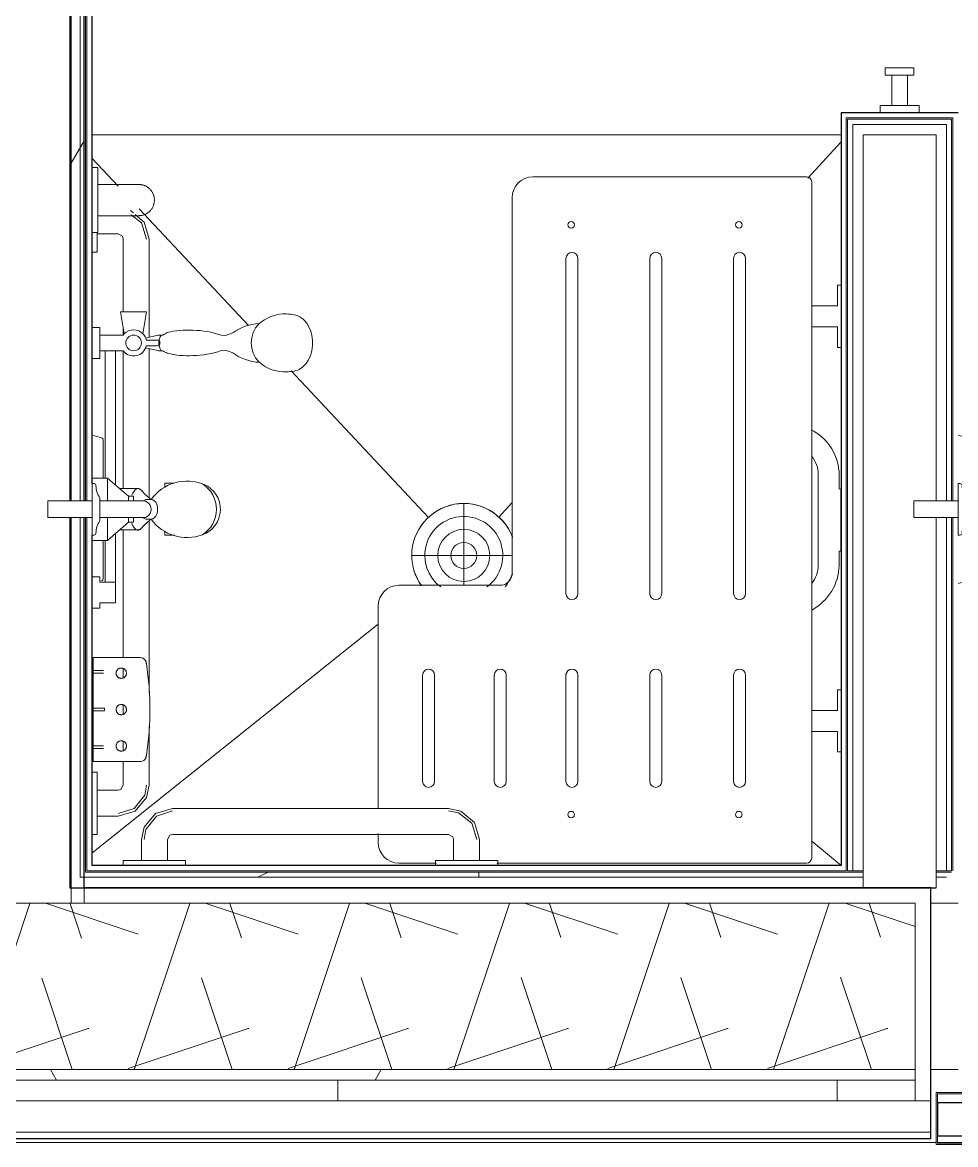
# Model space of a CAD drawing. Header units: inches. Extents: x -1442 to 59636, y -36095 to 792.
# Drawn here: x 58577.3 to 58622.2, y -22798.9 to -22744.9 of the extents above; entities that cross this region are included whole.
import ezdxf

# ---------------------------------------------------------------- set-up
doc = ezdxf.new("R2010")
doc.units = ezdxf.units.IN
doc.header["$MEASUREMENT"] = 0
for name, color, linetype, lineweight in [('A-FLOR', 192, 'Continuous', 9), ('A-GENM', 13, 'Continuous', 9), ('A-GLAZ-CWMG', 51, 'Continuous', 13), ('A-WALL', 113, 'Continuous', 9), ('A-WALL-PATT', 111, 'Continuous', 25), ('I-WALL', 2, 'Continuous', 9), ('L-SITE-WALL', 31, 'Continuous', 13), ('P-SANR-FIXT', 6, 'Continuous', 9), ('Q-SPCQ', 91, 'Continuous', 13), ('S-BEAM', 12, 'Continuous', 9)]:
    doc.layers.add(name, color=color, linetype=linetype, lineweight=lineweight)
pattern_1 = [(296.565, (33301.27, 17.28), (0.0001, 115.19999), [12.88, -244.715]), (33.69, (33307.03, 5.76), (-0.00014, 115.1996), [20.768, -394.592]), (33.69, (33422.23, 5.76), (-0.00014, 115.1996), [20.768, -394.592]), (33.69, (33537.43, 5.76), (-0.00014, 115.1996), [20.768, -394.592]), (116.565, (33324.31, 17.28), (0.0001, 115.19999), [12.88, -244.715]), (213.69, (33318.55, 28.8), (-0.00014, 115.1996), [20.768, -394.592]), (213.69, (33433.75, 28.8), (-0.00014, 115.1996), [20.768, -394.592]), (213.69, (33548.95, 28.8), (-0.00014, 115.1996), [20.768, -394.592]), (26.565, (33347.35, 17.28), (0.0001, 115.2), [25.76, -231.836]), (26.565, (33462.55, 17.28), (0.0001, 115.2), [25.76, -231.836]), (270, (33370.39, 28.8), (115.2, 7e-15), [11.52, -103.68]), (225, (33370.39, 17.28), (-1e-14, 115.20042), [16.292, -146.626]), (135, (33358.87, 5.76), (1e-14, 115.20042), [16.292, -146.626]), (288.435, (33324.308, 51.84), (-0.00042, 115.19956), [18.215, -346.08]), (18.435, (33330.07, 34.56), (-0.0004, 115.19956), [18.215, -346.08]), (18.435, (33445.27, 34.56), (-0.0004, 115.19956), [18.215, -346.08]), (18.435, (33560.47, 34.56), (-0.0004, 115.19956), [18.215, -346.08]), (135, (33347.35, 40.32), (1e-14, 115.20042), [16.292, -146.626]), (180, (33335.83, 51.84), (-1e-14, -115.2), [11.52, -103.68]), (251.565, (33295.508, 80.64), (0.00042, 115.19956), [18.215, -346.08]), (315, (33289.75, 63.36), (-1e-14, 115.20042), [16.292, -146.626]), (71.565, (33301.268, 51.84), (0.00042, 115.19956), [18.215, -346.08]), (135, (33307.03, 69.12), (1e-14, 115.20042), [16.292, -146.626]), (225, (33341.59, 80.64), (-1e-14, 115.20042), [16.292, -146.626]), (123.69, (33330.07, 69.12), (-0.00014, 115.19958), [20.768, -394.592]), (123.69, (33445.27, 69.12), (-0.00014, 115.19958), [20.768, -394.592]), (26.565, (33318.55, 86.4), (0.0001, 115.2), [12.88, -244.715]), (26.565, (33433.75, 86.4), (0.0001, 115.2), [12.88, -244.715]), (315, (33330.07, 92.16), (-1e-14, 115.20042), [16.292, -146.626]), (213.69, (33381.91, 109.44), (-0.00014, 115.1996), [20.768, -394.592]), (213.69, (33497.11, 109.44), (-0.00014, 115.1996), [20.768, -394.592]), (213.69, (33612.31, 109.44), (-0.00014, 115.1996), [20.768, -394.592]), (296.565, (33364.63, 97.92), (0.0001, 115.19999), [12.88, -244.715]), (45, (33370.39, 86.4), (1e-14, 115.20042), [16.292, -146.626]), (90, (33381.91, 97.92), (-115.2, 7e-15), [11.52, -103.68]), (213.69, (33330.07, 115.2), (-0.00014, 115.1996), [20.768, -394.592]), (213.69, (33445.27, 115.2), (-0.00014, 115.1996), [20.768, -394.592]), (213.69, (33560.47, 115.2), (-0.00014, 115.1996), [20.768, -394.592]), (315, (33312.79, 103.68), (-1e-14, 115.20042), [8.146, -154.772]), (26.565, (33318.55, 97.92), (0.0001, 115.2), [12.88, -244.715]), (26.565, (33433.75, 97.92), (0.0001, 115.2), [12.88, -244.715]), (90, (33330.07, 103.68), (-115.2, 7e-15), [11.52, -103.68]), (333.435, (33283.99, 109.44), (-0.0001, 115.2), [12.88, -244.715]), (333.435, (33399.19, 109.44), (-0.0001, 115.2), [12.88, -244.715]), (243.435, (33295.51, 103.68), (-0.0001, 115.19999), [12.88, -244.715]), (161.565, (33289.75, 92.16), (0.0004, 115.19956), [18.215, -346.08]), (161.565, (33404.95, 92.16), (0.0004, 115.19956), [18.215, -346.08]), (161.565, (33520.15, 92.16), (0.0004, 115.19956), [18.215, -346.08]), (45, (33272.47, 97.92), (1e-14, 115.20042), [16.292, -146.626]), (26.565, (33278.23, 0), (0.0001, 115.2), [12.88, -244.715]), (26.565, (33393.43, 0), (0.0001, 115.2), [12.88, -244.715]), (116.565, (33289.75, 5.76), (0.0001, 115.19999), [12.88, -244.715]), (206.565, (33283.99, 17.28), (0.0001, 115.2), [12.88, -244.715]), (206.565, (33399.19, 17.28), (0.0001, 115.2), [12.88, -244.715]), (296.565, (33272.47, 11.52), (0.0001, 115.19999), [12.88, -244.715]), (14.036, (33358.87, 51.84), (0.0005, 115.19957), [23.749, -451.233]), (14.036, (33474.07, 51.84), (0.0005, 115.19957), [23.749, -451.233]), (14.036, (33589.27, 51.84), (0.0005, 115.19957), [23.749, -451.233]), (14.036, (33704.47, 51.84), (0.0005, 115.19957), [23.749, -451.233]), (135, (33381.91, 57.6), (1e-14, 115.20042), [16.292, -146.626]), (198.435, (33370.39, 69.12), (-0.0004, 115.19956), [18.215, -346.08]), (198.435, (33485.59, 69.12), (-0.0004, 115.19956), [18.215, -346.08]), (198.435, (33600.79, 69.12), (-0.0004, 115.19956), [18.215, -346.08]), (296.565, (33353.11, 63.36), (0.0001, 115.19999), [12.88, -244.715]), (333.435, (33278.23, 34.56), (-0.0001, 115.2), [12.88, -244.715]), (333.435, (33393.43, 34.56), (-0.0001, 115.2), [12.88, -244.715]), (45, (33289.75, 28.8), (1e-14, 115.20042), [8.146, -154.772]), (116.565, (33295.51, 34.56), (0.0001, 115.19999), [12.88, -244.715]), (225, (33289.75, 46.08), (-1e-14, 115.20042), [16.292, -146.626])]

# ---------------------------------------------------------------- blocks, each defined once
blk = doc.blocks.new('Shower_Seat-Retractable-Frost_Products_LTD_-Handicap-_975L_M_ - Steel-Stainless-110062-Egress Plan')
at = {"layer": 'Q-SPCQ', "color": 10}
for p, q in [((25342.541, -22752.371), (25329.393, -22752.371)), ((25342.791, -22758.579), (25342.791, -22752.62)), ((25328.396, -22753.369), (25328.396, -22771.425)), ((25330.981, -22756.3), (25330.981, -22772.407)), ((25331.558, -22772.407), (25331.558, -22756.3)), ((25335.007, -22756.3), (25335.007, -22772.407)), ((25335.585, -22772.407), (25335.585, -22756.3)), ((25339.034, -22756.3), (25339.034, -22772.407)), ((25339.612, -22772.407), (25339.612, -22756.3)), ((25344.203, -22757.585), (25344.025, -22757.585)), ((25344.025, -22757.585), (25344.025, -22758.579)), ((25342.791, -22758.579), (25342.791, -22759.579)), ((25344.025, -22758.579), (25342.791, -22758.579)), ((25342.791, -22759.579), (25344.025, -22759.579)), ((25342.791, -22764.556), (25342.791, -22759.579)), ((25344.025, -22759.579), (25344.025, -22760.571)), ((25344.025, -22760.571), (25344.203, -22760.571)), ((25342.791, -22764.487), (25342.791, -22773.202)), ((25343.107, -22771.055), (25343.107, -22766.683)), ((25344.108, -22767.387), (25344.108, -22766.712)), ((25344.197, -22767.379), (25344.108, -22767.387)), ((25344.197, -22770.379), (25344.197, -22767.379)), ((25344.107, -22770.379), (25344.197, -22770.379)), ((25344.107, -22771.055), (25344.107, -22770.379)), ((25327.806, -22772.014), (25322.951, -22772.014)), ((25321.953, -22773.012), (25321.953, -22782.762)), ((25342.791, -22778.036), (25342.791, -22773.202)), ((25324.09, -22776.335), (25324.09, -22781.442)), ((25324.667, -22781.442), (25324.667, -22776.335)), ((25327.535, -22781.442), (25327.535, -22776.335)), ((25328.113, -22776.335), (25328.113, -22781.442)), ((25330.981, -22776.335), (25330.981, -22776.385)), ((25330.981, -22776.335), (25330.981, -22781.442)), ((25331.558, -22781.442), (25331.558, -22776.335)), ((25335.007, -22776.335), (25335.007, -22781.442)), ((25335.585, -22781.442), (25335.585, -22776.335)), ((25339.034, -22776.335), (25339.034, -22781.442)), ((25339.612, -22781.442), (25339.612, -22776.335)), ((25344.025, -22777.043), (25344.025, -22778.036)), ((25344.203, -22777.043), (25344.025, -22777.043)), ((25330.981, -22781.442), (25330.981, -22777.487)), ((25331.558, -22777.217), (25331.558, -22781.442)), ((25342.791, -22778.036), (25342.791, -22779.036)), ((25344.025, -22778.036), (25342.791, -22778.036)), ((25342.791, -22779.036), (25344.025, -22779.036)), ((25342.791, -22785.122), (25342.791, -22779.036)), ((25344.025, -22779.036), (25344.025, -22780.029)), ((25344.025, -22780.029), (25344.203, -22780.029)), ((25321.953, -22783.953), (25321.953, -22784.373)), ((25322.951, -22785.371), (25324.754, -22785.371)), ((25327.652, -22785.371), (25342.541, -22785.371))]:
    blk.add_line(p, q, dxfattribs=at)
for centre, radius, start, end in [((25329.393, -22753.369), 0.998, 90, 180), ((25342.541, -22752.62), 0.249, 0, 90), ((25331.234, -22754.676), 0.157, 90, 270), ((25331.234, -22754.676), 0.157, 270, 90), ((25339.288, -22754.676), 0.157, 90, 270), ((25339.288, -22754.676), 0.157, 270, 90), ((25331.269, -22756.3), 0.289, 0, 180), ((25335.296, -22756.3), 0.289, 0, 180), ((25339.323, -22756.3), 0.289, 0, 180), ((25341.818, -22766.399), 2.092, 57.8406, 62.567), ((25341.685, -22766.712), 2.424, 0, 62.8489), ((25341.754, -22766.683), 1.353, 0, 40), ((25341.656, -22771.026), 1.452, 321.4199, 358.8453), ((25341.638, -22771.018), 2.469, 297.8217, 359.1458), ((25327.806, -22771.425), 0.589, 270, 0), ((25322.951, -22773.012), 0.998, 90, 180), ((25331.268, -22772.407), 0.288, 180, 0), ((25335.296, -22772.407), 0.288, 180, 0), ((25339.323, -22772.407), 0.289, 180, 0), ((25341.921, -22771.671), 1.773, 299.5044, 304.7548), ((25324.379, -22776.335), 0.289, 0, 180), ((25327.824, -22776.335), 0.289, 0, 180), ((25331.269, -22776.335), 0.289, 40.7863, 180), ((25331.269, -22776.335), 0.289, 0, 180), ((25335.296, -22776.335), 0.289, 0, 180), ((25339.323, -22776.335), 0.289, 0, 180), ((25324.379, -22781.442), 0.289, 180, 0), ((25327.824, -22781.442), 0.289, 180, 0), ((25331.269, -22781.442), 0.289, 180, 0), ((25331.269, -22781.442), 0.289, 180, 0), ((25335.296, -22781.442), 0.289, 180, 0), ((25339.323, -22781.442), 0.289, 180, 0), ((25331.234, -22783.04), 0.157, 90, 270), ((25331.234, -22783.04), 0.157, 270, 90), ((25339.288, -22783.04), 0.157, 90, 270), ((25339.288, -22783.04), 0.157, 270, 90), ((25322.951, -22784.373), 0.998, 180, 270), ((25342.541, -22785.122), 0.249, 270, 0)]:
    blk.add_arc(centre, radius, start, end, dxfattribs=at)
blk = doc.blocks.new('Parametric_ADA_Grab_Bar_-_2_Piece_3744 - Parametric_ADA_Grab_Bar_-_2_Piece_3744 2-122809-Egress Plan')
at = {"layer": 'A-GENM', "color": 10, "lineweight": 13}
for p, q in [((1.991, 31.913), (1.852, 32.03)), ((0.25, 30.976), (0.25, 30.031)), ((0.25, 30.906), (1.25, 30.906)), ((1.5, 30.656), (1.5, 27.162)), ((2.75, 25.938), (2.75, 30.656)), ((0, 30.031), (0.25, 30.031)), ((0.25, 30.031), (0.25, 30.082)), ((1.5, 26.395), (1.5, 26.037)), ((2.75, 18.202), (2.75, 25.386)), ((1.5, 25.287), (1.5, 18.657)), ((2.75, 8.846), (2.75, 17.122)), ((1.5, 16.667), (1.5, 10.531)), ((1.5, 10.001), (1.5, 9.562)), ((1.5, 8.251), (1.5, 7.812)), ((2.75, 4.406), (2.75, 7.217)), ((1.5, 6.501), (1.5, 6.062)), ((1.5, 5.531), (1.5, 4.406)), ((0.25, 5.031), (0, 5.031)), ((0.25, 4.98), (0.25, 5.031)), ((0.25, 5.031), (0.25, 2.031)), ((1.25, 4.156), (0.25, 4.156)), ((17.125, 3.281), (3.875, 3.281)), ((0.25, 2.906), (1.25, 2.906)), ((0, 2.031), (0.25, 2.031)), ((0.25, 2.031), (0.25, 2.082)), ((2.375, 1.781), (2.375, 0.781)), ((3.625, 0.781), (3.625, 1.781)), ((3.875, 2.031), (17.125, 2.031)), ((17.375, 1.781), (17.375, 0.781)), ((18.625, 0.781), (18.625, 1.781)), ((1.5, 0.781), (1.5, 0.531)), ((1.5, 0.781), (4.5, 0.781)), ((1.551, 0.781), (1.5, 0.781)), ((4.5, 0.781), (4.449, 0.781)), ((4.5, 0.531), (4.5, 0.781)), ((16.5, 0.781), (16.5, 0.531)), ((16.5, 0.781), (19.5, 0.781)), ((16.551, 0.781), (16.5, 0.781)), ((19.5, 0.781), (19.449, 0.781)), ((19.5, 0.531), (19.5, 0.781))]:
    blk.add_line(p, q, dxfattribs=at)
at = {"layer": 'A-GENM', "color": 10, "lineweight": 13, "flags": 128}
for points in [[(2.75, 30.656), (2.506, 31.477), (2.08, 31.837)], [(2.625, 30.656), (2.381, 31.438), (1.882, 31.828)], [(1.25, 30.906), (1.46, 30.791), (1.5, 30.656)], [(1.25, 2.906), (2.07, 3.151), (2.624, 3.804), (2.75, 4.406)], [(1.5, 4.406), (1.385, 4.196), (1.25, 4.156)], [(1.25, 3.031), (2.031, 3.275), (2.536, 3.92), (2.625, 4.406)], [(3.875, 3.281), (3.055, 3.037), (2.501, 2.384), (2.375, 1.781)], [(18.625, 1.781), (18.381, 2.602), (17.727, 3.155), (17.125, 3.281)], [(3.875, 3.156), (3.094, 2.913), (2.589, 2.268), (2.5, 1.781)], [(18.5, 1.781), (18.256, 2.563), (17.612, 3.067), (17.125, 3.156)], [(3.625, 1.781), (3.74, 1.992), (3.875, 2.031)], [(17.125, 2.031), (17.335, 1.916), (17.375, 1.781)]]:
    blk.add_lwpolyline(points, dxfattribs=at)
blk = doc.blocks.new('Soap_Dish-Bradley_Corp-9001 - 9001-59-103799-Egress Plan')
at = {"layer": 'Q-SPCQ', "color": 10}
for p, q in [((-2.5, 0), (-2.5, -0.048)), ((-2.5, 0), (-2.5, -2.313)), ((-2.173, -0.048), (-2.5, -0.048)), ((2.063, -0.048), (-2.173, -0.048)), ((-1.938, -0.017), (-1.938, -0.048)), ((-1.875, -0.548), (-1.875, -0.048)), ((-1.75, -0.048), (-1.75, -0.553)), ((-1.563, -0.048), (-1.563, -0.017)), ((-0.062, -0.595), (-0.062, -0.048)), ((0.063, -0.048), (0.063, -0.595)), ((1.562, -0.017), (1.562, -0.048)), ((1.75, -0.554), (1.75, -0.048)), ((1.875, -0.048), (1.875, -0.548)), ((1.937, -0.048), (1.937, -0.017)), ((2.5, -0.048), (2.063, -0.048)), ((2.5, -0.048), (2.5, 0)), ((2.5, 0), (2.5, -2.313)), ((0.063, -0.595), (-0.062, -0.595))]:
    blk.add_line(p, q, dxfattribs=at)
for points in [[(-2, -1.406), (-1.999, -1.392), (-1.996, -1.364), (-1.986, -1.325), (-1.974, -1.296), (-1.962, -1.274), (-1.949, -1.254), (-1.928, -1.23), (-1.897, -1.204), (-1.868, -1.186), (-1.844, -1.175), (-1.821, -1.166), (-1.79, -1.159), (-1.749, -1.156), (-1.709, -1.159), (-1.672, -1.168), (-1.637, -1.183), (-1.602, -1.205), (-1.571, -1.231), (-1.55, -1.255), (-1.537, -1.275), (-1.525, -1.297), (-1.508, -1.337), (-1.501, -1.377), (-1.5, -1.406)], [(-1.5, -1.406), (-1.501, -1.421), (-1.504, -1.448), (-1.513, -1.487), (-1.525, -1.516), (-1.537, -1.537), (-1.55, -1.558), (-1.571, -1.582), (-1.602, -1.608), (-1.631, -1.626), (-1.655, -1.637), (-1.678, -1.646), (-1.709, -1.653), (-1.749, -1.656), (-1.79, -1.654), (-1.827, -1.645), (-1.862, -1.63), (-1.897, -1.609), (-1.928, -1.583), (-1.949, -1.559), (-1.962, -1.538), (-1.974, -1.517), (-1.991, -1.476), (-1.998, -1.436), (-2, -1.406)], [(-0.25, -1.406), (-0.249, -1.392), (-0.246, -1.364), (-0.237, -1.325), (-0.225, -1.296), (-0.212, -1.274), (-0.199, -1.254), (-0.178, -1.23), (-0.147, -1.204), (-0.118, -1.186), (-0.094, -1.175), (-0.071, -1.166), (-0.04, -1.159), (0.001, -1.156), (0.041, -1.159), (0.078, -1.168), (0.113, -1.183), (0.148, -1.205), (0.179, -1.231), (0.2, -1.255), (0.213, -1.275), (0.225, -1.297), (0.242, -1.337), (0.249, -1.377), (0.25, -1.406)], [(0.25, -1.406), (0.249, -1.421), (0.246, -1.448), (0.237, -1.487), (0.225, -1.516), (0.213, -1.537), (0.2, -1.557), (0.179, -1.582), (0.148, -1.608), (0.119, -1.626), (0.096, -1.637), (0.072, -1.646), (0.041, -1.653), (0.001, -1.656), (-0.04, -1.654), (-0.077, -1.645), (-0.112, -1.63), (-0.147, -1.609), (-0.178, -1.583), (-0.199, -1.559), (-0.212, -1.538), (-0.225, -1.517), (-0.241, -1.476), (-0.248, -1.435), (-0.25, -1.406)], [(1.5, -1.406), (1.501, -1.392), (1.504, -1.364), (1.514, -1.325), (1.526, -1.296), (1.538, -1.274), (1.551, -1.254), (1.572, -1.23), (1.604, -1.204), (1.632, -1.186), (1.656, -1.175), (1.679, -1.166), (1.71, -1.159), (1.751, -1.156), (1.791, -1.159), (1.828, -1.168), (1.863, -1.183), (1.898, -1.205), (1.929, -1.231), (1.95, -1.255), (1.963, -1.275), (1.975, -1.297), (1.992, -1.337), (1.999, -1.377), (2, -1.406)], [(2, -1.406), (1.999, -1.421), (1.996, -1.448), (1.987, -1.487), (1.975, -1.516), (1.963, -1.537), (1.95, -1.558), (1.929, -1.582), (1.898, -1.608), (1.869, -1.626), (1.846, -1.637), (1.822, -1.646), (1.791, -1.653), (1.751, -1.656), (1.71, -1.654), (1.673, -1.645), (1.638, -1.63), (1.604, -1.609), (1.572, -1.583), (1.551, -1.559), (1.538, -1.538), (1.526, -1.517), (1.509, -1.476), (1.502, -1.436), (1.5, -1.406)]]:
    blk.add_open_spline(points, degree=3, knots=[0, 0, 0, 0, 0.05, 0.1, 0.15, 0.175, 0.2, 0.25, 0.3, 0.35, 0.375, 0.4, 0.45, 0.5, 0.55, 0.6, 0.65, 0.7, 0.75, 0.8, 0.825, 0.85, 0.9, 1, 1, 1, 1], dxfattribs=at)
for points in [[(-2.5, -2.313), (-2.496, -2.383), (-2.458, -2.501), (-2.358, -2.573), (-2.293, -2.597)], [(-2.293, -2.597), (-2.358, -2.573), (-2.408, -2.537), (-2.442, -2.489)], [(-2.293, -2.597), (-2.277, -2.6), (-2.247, -2.605), (-2.216, -2.61), (-2.2, -2.612)], [(-2.2, -2.612), (-1.837, -2.668), (-1.107, -2.753), (0, -2.796), (1.106, -2.753), (1.837, -2.668), (2.2, -2.612)], [(2.2, -2.612), (2.216, -2.61), (2.247, -2.605), (2.277, -2.6), (2.293, -2.597)], [(2.293, -2.597), (2.358, -2.573), (2.458, -2.501), (2.496, -2.383), (2.5, -2.313)], [(2.443, -2.488), (2.408, -2.536), (2.358, -2.572), (2.293, -2.597)]]:
    blk.add_open_spline(points, degree=3, dxfattribs=at)
blk = doc.blocks.new('Robe_hook_5552 - Robe_hook_5552-134757-Egress Plan')
at = {"layer": 'A-GENM', "color": 10, "lineweight": 13}
for p, q in [((-0.937, 0), (-0.937, -0.35)), ((-0.937, -0.35), (0.938, -0.35)), ((-0.375, -1.813), (-0.375, -0.35)), ((0.375, -1.813), (0.375, -0.35)), ((0.938, -0.35), (0.938, 0)), ((-0.688, -2.163), (-0.688, -1.813)), ((-0.688, -1.813), (0.688, -1.813)), ((0.688, -1.813), (0.688, -2.163)), ((0.688, -2.163), (-0.688, -2.163))]:
    blk.add_line(p, q, dxfattribs=at)
blk = doc.blocks.new('817_Grab_Bars - 8170-001180-V52-Egress Plan')
at = {"layer": 'Q-SPCQ', "color": 10}
for p, q in [((25308.484, -22751.928), (25308.203, -22751.928)), ((25308.484, -22751.928), (25308.203, -22751.928)), ((25308.484, -22751.928), (25308.484, -22755.053)), ((25308.484, -22752.137), (25308.484, -22751.928)), ((25308.484, -22751.928), (25308.484, -22752.137)), ((25308.484, -22752.137), (25308.484, -22751.928)), ((25309.203, -22752.74), (25308.484, -22752.74)), ((25309.203, -22752.74), (25308.484, -22752.74)), ((25308.484, -22754.24), (25309.203, -22754.24)), ((25308.484, -22754.24), (25309.203, -22754.24)), ((25308.203, -22755.053), (25308.484, -22755.053)), ((25308.203, -22755.053), (25308.484, -22755.053))]:
    blk.add_line(p, q, dxfattribs=at)
at = {"layer": 'Q-SPCQ', "color": 10, "flags": 128}
for points in [[(25310.453, -22752.74), (25310.452, -22752.74), (25310.449, -22752.74), (25310.444, -22752.74), (25310.437, -22752.74), (25310.428, -22752.74), (25310.417, -22752.74), (25310.404, -22752.74), (25310.389, -22752.74), (25310.373, -22752.74), (25310.354, -22752.74), (25310.334, -22752.74), (25310.311, -22752.74), (25310.287, -22752.74), (25310.262, -22752.74), (25310.234, -22752.74), (25310.205, -22752.74), (25310.175, -22752.74), (25310.142, -22752.74), (25310.109, -22752.74), (25310.074, -22752.74), (25310.037, -22752.74), (25309.999, -22752.74), (25309.96, -22752.74), (25309.92, -22752.74), (25309.878, -22752.74), (25309.836, -22752.74), (25309.792, -22752.74), (25309.747, -22752.74), (25309.702, -22752.74), (25309.656, -22752.74), (25309.609, -22752.74), (25309.561, -22752.74), (25309.513, -22752.74), (25309.464, -22752.74), (25309.415, -22752.74), (25309.366, -22752.74), (25309.316, -22752.74), (25309.266, -22752.74), (25309.216, -22752.74), (25309.203, -22752.74)], [(25309.203, -22752.74), (25309.253, -22752.74), (25309.303, -22752.74), (25309.352, -22752.74), (25309.402, -22752.74), (25309.451, -22752.74), (25309.5, -22752.74), (25309.548, -22752.74), (25309.596, -22752.74), (25309.643, -22752.74), (25309.689, -22752.74), (25309.735, -22752.74), (25309.78, -22752.74), (25309.824, -22752.74), (25309.867, -22752.74), (25309.909, -22752.74), (25309.949, -22752.74), (25309.989, -22752.74), (25310.027, -22752.74), (25310.064, -22752.74), (25310.099, -22752.74), (25310.134, -22752.74), (25310.166, -22752.74), (25310.197, -22752.74), (25310.227, -22752.74), (25310.255, -22752.74), (25310.281, -22752.74), (25310.305, -22752.74), (25310.328, -22752.74), (25310.349, -22752.74), (25310.368, -22752.74), (25310.385, -22752.74), (25310.4, -22752.74), (25310.414, -22752.74), (25310.425, -22752.74), (25310.435, -22752.74), (25310.442, -22752.74), (25310.448, -22752.74), (25310.451, -22752.74), (25310.453, -22752.74)], [(25310.453, -22752.74), (25310.483, -22752.741), (25310.513, -22752.743), (25310.543, -22752.746), (25310.572, -22752.75), (25310.602, -22752.755), (25310.631, -22752.762), (25310.66, -22752.77), (25310.689, -22752.778), (25310.717, -22752.788), (25310.745, -22752.8), (25310.772, -22752.812), (25310.799, -22752.825), (25310.825, -22752.839), (25310.851, -22752.855), (25310.876, -22752.871), (25310.901, -22752.889), (25310.924, -22752.907), (25310.947, -22752.926), (25310.969, -22752.947), (25310.991, -22752.968), (25311.011, -22752.99), (25311.031, -22753.012), (25311.049, -22753.036), (25311.067, -22753.06), (25311.084, -22753.085), (25311.1, -22753.111), (25311.114, -22753.137), (25311.128, -22753.164), (25311.14, -22753.191), (25311.152, -22753.219), (25311.162, -22753.247), (25311.171, -22753.275), (25311.179, -22753.304), (25311.186, -22753.333), (25311.192, -22753.363), (25311.196, -22753.392), (25311.2, -22753.422), (25311.202, -22753.452), (25311.203, -22753.482), (25311.203, -22753.49)], [(25311.203, -22753.49), (25311.202, -22753.52), (25311.2, -22753.55), (25311.197, -22753.58), (25311.193, -22753.61), (25311.188, -22753.639), (25311.181, -22753.669), (25311.174, -22753.698), (25311.165, -22753.726), (25311.155, -22753.755), (25311.144, -22753.782), (25311.131, -22753.81), (25311.118, -22753.837), (25311.104, -22753.863), (25311.088, -22753.889), (25311.072, -22753.914), (25311.054, -22753.938), (25311.036, -22753.962), (25311.017, -22753.985), (25310.996, -22754.007), (25310.975, -22754.028), (25310.953, -22754.049), (25310.931, -22754.068), (25310.907, -22754.087), (25310.883, -22754.105), (25310.858, -22754.121), (25310.832, -22754.137), (25310.806, -22754.152), (25310.779, -22754.165), (25310.752, -22754.178), (25310.724, -22754.189), (25310.696, -22754.2), (25310.668, -22754.209), (25310.639, -22754.217), (25310.61, -22754.224), (25310.58, -22754.229), (25310.551, -22754.234), (25310.521, -22754.237), (25310.491, -22754.239), (25310.461, -22754.24), (25310.453, -22754.24)], [(25309.203, -22754.24), (25309.253, -22754.24), (25309.303, -22754.24), (25309.352, -22754.24), (25309.402, -22754.24), (25309.451, -22754.24), (25309.5, -22754.24), (25309.548, -22754.24), (25309.596, -22754.24), (25309.643, -22754.24), (25309.689, -22754.24), (25309.735, -22754.24), (25309.78, -22754.24), (25309.824, -22754.24), (25309.867, -22754.24), (25309.909, -22754.24), (25309.949, -22754.24), (25309.989, -22754.24), (25310.027, -22754.24), (25310.064, -22754.24), (25310.099, -22754.24), (25310.134, -22754.24), (25310.166, -22754.24), (25310.197, -22754.24), (25310.227, -22754.24), (25310.255, -22754.24), (25310.281, -22754.24), (25310.305, -22754.24), (25310.328, -22754.24), (25310.349, -22754.24), (25310.368, -22754.24), (25310.385, -22754.24), (25310.4, -22754.24), (25310.414, -22754.24), (25310.425, -22754.24), (25310.435, -22754.24), (25310.442, -22754.24), (25310.448, -22754.24), (25310.451, -22754.24), (25310.453, -22754.24)], [(25310.453, -22754.24), (25310.452, -22754.24), (25310.449, -22754.24), (25310.444, -22754.24), (25310.437, -22754.24), (25310.428, -22754.24), (25310.417, -22754.24), (25310.404, -22754.24), (25310.389, -22754.24), (25310.373, -22754.24), (25310.354, -22754.24), (25310.334, -22754.24), (25310.311, -22754.24), (25310.287, -22754.24), (25310.262, -22754.24), (25310.234, -22754.24), (25310.205, -22754.24), (25310.175, -22754.24), (25310.142, -22754.24), (25310.109, -22754.24), (25310.074, -22754.24), (25310.037, -22754.24), (25309.999, -22754.24), (25309.96, -22754.24), (25309.92, -22754.24), (25309.878, -22754.24), (25309.836, -22754.24), (25309.792, -22754.24), (25309.747, -22754.24), (25309.702, -22754.24), (25309.656, -22754.24), (25309.609, -22754.24), (25309.561, -22754.24), (25309.513, -22754.24), (25309.464, -22754.24), (25309.415, -22754.24), (25309.366, -22754.24), (25309.316, -22754.24), (25309.266, -22754.24), (25309.216, -22754.24), (25309.203, -22754.24)]]:
    blk.add_lwpolyline(points, dxfattribs=at)
blk = doc.blocks.new('Shower-Unit-Zurn-Z7301-SS-MT-DV2P-HW - Z7301-SS-MT-DV2P-HW-234739-Egress Plan')
at = {"layer": 'A-GENM'}
for p, q in [((-4.75, 0), (-4.75, -0.375)), ((-4.75, -0.375), (-4.5, -0.375)), ((-4.5, -0.375), (-4.5, -1.125)), ((-3.5, -1.125), (-3.5, -0.375)), ((-3.5, -0.375), (-3.25, -0.375)), ((-3.25, -0.375), (-3.25, 0)), ((7.25, 0), (7.25, -0.375)), ((7.25, -0.375), (7.625, -0.375)), ((7.625, -0.375), (8.375, -0.375)), ((7.625, -0.375), (7.625, -1.5)), ((8.375, -1.5), (8.375, -0.375)), ((8.375, -0.375), (8.75, -0.375)), ((8.75, -0.375), (8.75, 0)), ((-1.5, -0.625), (-3.5, -0.625)), ((7.625, -0.625), (1.5, -0.625)), ((-4.5, -1.125), (-3.5, -1.125)), ((-3.5, -1.125), (-1.172, -1.125)), ((1.172, -1.125), (7.625, -1.125)), ((9.5, -1.365), (8.436, -1.552)), ((9.5, -2.625), (9.5, -1.365)), ((7.753, -2.618), (7.63, -3.185)), ((7.859, -2.609), (7.859, -3.125)), ((8.141, -3.125), (8.141, -2.609)), ((8.37, -3.185), (8.247, -2.618)), ((8.436, -2.448), (9.5, -2.625)), ((7.625, -3.24), (7.625, -3.405)), ((8.375, -3.405), (8.375, -3.24)), ((7.647, -6.422), (7.522, -6.76)), ((7.628, -6.209), (7.647, -6.422)), ((8.353, -6.422), (8.372, -6.209)), ((8.478, -6.76), (8.353, -6.422))]:
    blk.add_line(p, q, dxfattribs=at)
at = {"layer": 'A-GENM', "color": 10, "lineweight": 13}
for p, q in [((-1.5, 0), (-1.5, -0.75)), ((1.5, -0.75), (1.5, 0)), ((-1.5, -0.75), (-0.4, -0.75)), ((-1.5, -0.75), (-0.625, -1.75)), ((0.4, -0.75), (1.5, -0.75)), ((0.625, -1.75), (1.5, -0.75)), ((-0.625, -1.75), (-0.4, -1.75)), ((-0.625, -1.75), (-0.625, -2)), ((-0.625, -2), (-0.4, -2)), ((0.4, -1.75), (0.625, -1.75)), ((0.4, -2), (0.625, -2)), ((0.625, -2), (0.625, -1.75)), ((-1.052, -3.5), (-1.25, -3.5)), ((-1.25, -3.5), (-1.25, -3.959)), ((1.25, -3.5), (1.065, -3.5)), ((1.25, -3.921), (1.25, -3.5))]:
    blk.add_line(p, q, dxfattribs=at)
at = {"layer": 'A-GENM'}
blk.add_circle((8, -2), 0.375, dxfattribs=at)
for centre, radius, start, end in [((8, -2), 0.625, 126.8699, 256.9481), ((8, -2), 0.625, 45.7475, 53.1301), ((8, -2), 0.625, 314.2572, 45.7475), ((8, -2), 0.625, 283.0519, 314.2572), ((7.85, -3.233), 0.225, 167.7751, 181.8194), ((8, -3.898), 0.687, 56.9089, 123.0911), ((8, -3.125), 0.141, 180, 360), ((8.15, -3.233), 0.225, 358.1806, 12.2249), ((11.46, -4.612), 4.078, 165.8269, 183.3406), ((8.981, -4.316), 1.634, 146.1204, 154.5364), ((7.019, -4.316), 1.634, 25.4636, 33.8796), ((4.54, -4.612), 4.078, 356.6594, 14.1731), ((11.604, -4.808), 4.215, 180.5665, 199.4054), ((4.396, -4.808), 4.215, 340.5946, 359.4335), ((9.418, -8.151), 2.352, 143.7224, 177.4669), ((6.582, -8.151), 2.352, 2.5331, 36.2776), ((8.473, -9.28), 1.869, 138.72, 176.4673), ((8.004, -8.991), 1.337, 46.1253, 133.8747), ((7.527, -9.28), 1.869, 3.5327, 41.28), ((8.603, -9.288), 1.999, 176.4673, 197.5327), ((7.397, -9.288), 1.999, 342.4673, 3.5327), ((7.651, -9.455), 1.049, 204.5638, 235.4362), ((8.349, -9.455), 1.049, 304.5638, 335.4362), ((7.956, -9.011), 1.587, 235.4362, 271.5888), ((8.044, -9.011), 1.587, 268.4112, 304.5638)]:
    blk.add_arc(centre, radius, start, end, dxfattribs=at)
at = {"layer": 'P-SANR-FIXT', "color": 10, "lineweight": 13}
for p, q in [((0.4, 2.125), (-0.4, 2.125)), ((-0.4, 2.125), (-0.4, 0)), ((0.4, 0), (0.4, 2.125)), ((-0.4, 0), (-1.238, 0)), ((-1.238, 0), (-1.238, -0.096)), ((-0.4, 0), (0.4, 0)), ((1.238, 0), (0.4, 0)), ((1.238, -0.096), (1.238, 0)), ((-0.55, -0.38), (-0.4, -0.38)), ((-0.4, -0.38), (-0.4, -2.464)), ((-0.4, -0.38), (0.4, -0.38)), ((0.4, -2.464), (0.4, -0.38)), ((0.4, -0.38), (0.55, -0.38)), ((3.434, -0.449), (3.563, 0)), ((-3.313, -0.54), (-1.5, -0.54)), ((1.5, -0.54), (3.313, -0.54)), ((-0.995, -1.327), (-0.995, -2.232)), ((0.995, -2.232), (0.995, -1.327)), ((-0.476, -2.643), (-0.476, -2.836)), ((0.476, -2.836), (0.476, -2.643))]:
    blk.add_line(p, q, dxfattribs=at)
for centre, radius, start, end in [((-3.313, -0.415), 0.125, 196, 270), ((-1.144, -0.096), 0.0945, 180, 270), ((-1.144, -1.213), 1.023, 54.522, 90), ((1.144, -1.213), 1.023, 90, 125.478), ((1.144, -0.096), 0.0945, 270, 360), ((3.313, -0.415), 0.125, 270, 344), ((-0.625, -2.115), 0.388, 197.5027, 230.4973), ((-2.256, -4.093), 2.175, 35.18, 50.4973), ((2.256, -4.093), 2.175, 129.5027, 144.8141), ((0.625, -2.115), 0.388, 309.5027, 342.4973), ((0.793, -4.573), 2.151, 126.1534, 200.0175), ((-0.793, -4.573), 2.151, 337.8261, 53.8466), ((0.001, -4.862), 1.308, 200.0175, 336.4181), ((0, -4.514), 1.463, 212.9208, 327.0792)]:
    blk.add_arc(centre, radius, start, end, dxfattribs=at)
for centre, major_axis, ratio, start_param, end_param in [((-0.108, -2.147), (-1.109, 0.077), 0.351489, 2.831356, 3.949343), ((0, -2.464), (-0.4, 0), 0.941821, 0, 3.141593), ((0, -2.836), (-0.476, 0), 0.662364, 0, 3.141593)]:
    blk.add_ellipse(centre, major_axis=major_axis, ratio=ratio, start_param=start_param, end_param=end_param, dxfattribs=at)
blk.add_open_spline([(-0.682, -1.913), (-0.695, -1.918), (-0.815, -1.971), (-0.96, -2.075), (-1.018, -2.222), (-0.979, -2.302), (-0.941, -2.34)], degree=3, knots=[0.2535572, 0.2535572, 0.2535572, 0.2535572, 0.2857143, 0.5714286, 0.7857143, 1, 1, 1, 1], dxfattribs=at)
for points in [[(-0.4, -2.464), (-0.417, -2.482), (-0.444, -2.519), (-0.47, -2.58), (-0.476, -2.621), (-0.476, -2.643)], [(0.476, -2.643), (0.476, -2.621), (0.47, -2.58), (0.444, -2.519), (0.417, -2.482), (0.4, -2.464)]]:
    blk.add_open_spline(points, degree=3, dxfattribs=at)
blk = doc.blocks.new('Shower-Unit-Zurn-Z7301-SS-MT-DV2P-HW - Z7301-SS-MT-DV2P-HW-V60-Egress Plan')
at = {"layer": 'P-SANR-FIXT', "color": 10, "lineweight": 13}
for p, q in [((0.4, 2.125), (-0.4, 2.125)), ((-0.4, 2.125), (-0.4, 0)), ((0.4, 0), (0.4, 2.125)), ((-0.4, 0), (-1.238, 0)), ((-1.238, 0), (-1.238, -0.096)), ((-0.4, 0), (0.4, 0)), ((1.238, 0), (0.4, 0)), ((1.238, -0.096), (1.238, 0)), ((-3.562, 0), (-3.434, -0.449)), ((-0.55, -0.38), (-0.4, -0.38)), ((-0.4, -0.38), (-0.4, -2.464)), ((-0.4, -0.38), (0.4, -0.38)), ((0.4, -2.464), (0.4, -0.38)), ((0.4, -0.38), (0.55, -0.38)), ((3.434, -0.449), (3.563, 0)), ((-3.313, -0.54), (-1.029, -0.54)), ((-1.029, -0.54), (-0.4, -0.54)), ((-1.029, -0.54), (-1.029, -0.99)), ((-1.029, -0.99), (-0.995, -0.99)), ((-0.995, -0.99), (-0.4, -0.99)), ((-0.995, -0.99), (-0.995, -2.232)), ((0.4, -0.54), (1.029, -0.54)), ((0.4, -0.99), (0.995, -0.99)), ((0.995, -2.232), (0.995, -0.99)), ((0.995, -0.99), (1.029, -0.99)), ((1.029, -0.99), (1.029, -0.54)), ((1.029, -0.54), (3.313, -0.54)), ((-0.476, -2.643), (-0.476, -2.836)), ((0.476, -2.836), (0.476, -2.643))]:
    blk.add_line(p, q, dxfattribs=at)
for centre, radius, start, end in [((-3.313, -0.415), 0.125, 196, 270), ((-1.144, -0.096), 0.0945, 180, 270), ((-1.144, -1.213), 1.023, 54.522, 90), ((1.144, -1.213), 1.023, 90, 125.478), ((1.144, -0.096), 0.0945, 270, 360), ((3.313, -0.415), 0.125, 270, 344), ((-0.625, -2.115), 0.388, 197.5027, 230.4973), ((-2.256, -4.093), 2.175, 35.18, 50.4973), ((2.256, -4.093), 2.175, 129.5027, 144.8141), ((0.625, -2.115), 0.388, 309.5027, 342.4973), ((0.793, -4.573), 2.151, 126.1534, 200.0175), ((-0.793, -4.573), 2.151, 337.8261, 53.8466), ((0.001, -4.862), 1.308, 200.0175, 336.4181), ((0, -4.514), 1.463, 212.9208, 327.0792)]:
    blk.add_arc(centre, radius, start, end, dxfattribs=at)
for centre, major_axis, ratio, start_param, end_param in [((-0.108, -2.147), (-1.109, 0.077), 0.351489, 2.831356, 4.247568), ((0, -2.464), (-0.4, 0), 0.941821, 0, 3.141593), ((0, -2.836), (-0.476, 0), 0.662364, 0, 3.141593)]:
    blk.add_ellipse(centre, major_axis=major_axis, ratio=ratio, start_param=start_param, end_param=end_param, dxfattribs=at)
blk.add_open_spline([(-0.422, -1.833), (-0.464, -1.842), (-0.571, -1.869), (-0.785, -1.949), (-0.96, -2.075), (-1.018, -2.222), (-0.979, -2.302), (-0.941, -2.34)], degree=3, knots=[0.0572746, 0.0572746, 0.0572746, 0.0572746, 0.1428571, 0.2857143, 0.5714286, 0.7857143, 1, 1, 1, 1], dxfattribs=at)
for points in [[(-0.4, -2.464), (-0.417, -2.482), (-0.444, -2.519), (-0.47, -2.58), (-0.476, -2.621), (-0.476, -2.643)], [(0.476, -2.643), (0.476, -2.621), (0.47, -2.58), (0.444, -2.519), (0.417, -2.482), (0.4, -2.464)]]:
    blk.add_open_spline(points, degree=3, dxfattribs=at)
blk = doc.blocks.new('Floor Drain - Round - 5_ Strainer - 3_ Drain-V71-Egress Plan')
at = {"layer": 'P-SANR-FIXT', "color": 10, "lineweight": 13}
for p, q in [((0, 2.5), (0, -1.436)), ((-2.5, 0), (2.325, 0))]:
    blk.add_line(p, q, dxfattribs=at)
for radius in [1.25, 0.625]:
    blk.add_circle((0, 0), radius, dxfattribs=at)
for radius, start, end in [(2.5, 20.87, 180), (2.5, 20.3748, 180), (1.875, 305.9983, 180), (2.5, 180, 215.3793), (2.5, 180, 215.7364), (1.875, 180, 234.0017), (2.5, 322.8404, 338.9189), (2.5, 330.162, 339.4315)]:
    blk.add_arc((0, 0), radius, start, end, dxfattribs=at)
blk = doc.blocks.new('Locker Rooms and Restrooms_rvt-2-Egress Plan')
at = {"layer": 'A-WALL-PATT', "lineweight": 9}
h = blk.add_hatch(dxfattribs=at)
h.set_pattern_fill('FP_33', style=0, pattern_type=2)
h.set_pattern_definition(pattern_1)
h.paths.add_polyline_path([(25345.265, -22785.803), (25345.265, -22785.74), (25344.947, -22785.763)], flags=0)
h = blk.add_hatch(dxfattribs=at)
h.set_pattern_fill('FP_33', style=0, pattern_type=2)
h.set_pattern_definition(pattern_1)
h.paths.add_polyline_path([(25328.601, -22786.053), (25345.265, -22786.053), (25345.265, -22785.803), (25307.953, -22785.803), (25307.953, -22786.053), (25319.828, -22786.053)], flags=0)
h.paths.add_polyline_path([(25349.265, -22786.053), (25349.515, -22786.053), (25349.515, -22785.803), (25348.765, -22785.803), (25348.765, -22786.053)], flags=0)
at = {"layer": 'A-FLOR', "color": 10, "lineweight": 13}
blk.add_line((25308.203, -22750.354), (25344.203, -22750.354), dxfattribs=at)
blk.add_line((25308.203, -22750.354), (25344.203, -22750.354), dxfattribs=at)
at = {"layer": 'A-FLOR', "color": 7}
for p, q in [((25344.203, -22750.696), (25342.611, -22752.441)), ((25309.453, -22752.825), (25308.203, -22751.489)), ((25315.72, -22759.52), (25310.474, -22753.915)), ((25324.368, -22768.76), (25317.767, -22761.708)), ((25328.396, -22768.029), (25327.747, -22768.74)), ((25308.201, -22784.891), (25321.953, -22773.876)), ((25344.211, -22785.49), (25342.791, -22784.323))]:
    blk.add_line(p, q, dxfattribs=at)
at = {"layer": 'A-WALL', "color": 7}
for p, q in [((25307.64, -22695.928), (25307.64, -22767.959)), ((25307.89, -22696.178), (25307.89, -22767.959)), ((25307.953, -22696.24), (25307.953, -22767.959)), ((25344.515, -22749.541), (25344.453, -22749.541)), ((25344.453, -22749.541), (25344.453, -22785.49)), ((25349.515, -22749.541), (25344.515, -22749.541)), ((25344.765, -22749.604), (25344.515, -22749.604)), ((25344.515, -22749.604), (25344.515, -22785.49)), ((25349.265, -22749.604), (25344.765, -22749.604)), ((25349.515, -22749.604), (25349.265, -22749.604)), ((25349.578, -22749.541), (25349.515, -22749.541)), ((25349.515, -22749.604), (25349.515, -22767.959)), ((25349.578, -22749.541), (25349.578, -22767.959)), ((25345.265, -22749.854), (25344.765, -22749.854)), ((25344.765, -22749.854), (25344.765, -22785.49)), ((25348.765, -22749.854), (25345.265, -22749.854)), ((25349.265, -22749.854), (25348.765, -22749.854)), ((25349.265, -22749.854), (25349.265, -22767.959)), ((25348.765, -22750.354), (25345.265, -22750.354)), ((25345.265, -22750.354), (25345.265, -22785.49)), ((25348.765, -22750.354), (25348.765, -22767.959)), ((25307.64, -22768.759), (25307.64, -22786.053)), ((25307.89, -22768.759), (25307.89, -22785.803)), ((25307.953, -22768.759), (25307.953, -22785.74)), ((25348.765, -22768.759), (25348.765, -22785.49)), ((25349.265, -22768.759), (25349.265, -22785.49)), ((25349.515, -22768.759), (25349.515, -22785.49)), ((25349.578, -22768.759), (25349.578, -22785.49)), ((25308.203, -22785.74), (25307.953, -22785.74)), ((25344.453, -22785.74), (25308.203, -22785.74)), ((25344.453, -22785.49), (25344.453, -22785.74)), ((25344.515, -22785.49), (25344.515, -22785.74)), ((25344.765, -22785.74), (25344.515, -22785.74)), ((25344.765, -22785.74), (25344.515, -22785.74)), ((25344.765, -22785.49), (25344.765, -22785.74)), ((25345.265, -22785.74), (25344.765, -22785.74)), ((25345.265, -22785.74), (25344.765, -22785.74)), ((25345.265, -22785.49), (25345.265, -22785.74)), ((25345.265, -22785.74), (25345.265, -22785.803)), ((25348.765, -22785.49), (25348.765, -22785.74)), ((25348.765, -22785.74), (25348.765, -22785.803)), ((25349.265, -22785.74), (25348.765, -22785.74)), ((25349.265, -22785.74), (25348.765, -22785.74)), ((25349.265, -22785.49), (25349.265, -22785.74)), ((25349.515, -22785.74), (25349.265, -22785.74)), ((25349.515, -22785.74), (25349.265, -22785.74)), ((25349.515, -22785.49), (25349.515, -22785.74)), ((25349.578, -22785.49), (25349.578, -22785.74)), ((25307.89, -22786.053), (25307.64, -22786.053)), ((25307.953, -22785.803), (25307.89, -22785.803)), ((25308.203, -22786.053), (25307.89, -22786.053)), ((25308.203, -22785.803), (25307.953, -22785.803)), ((25345.265, -22785.803), (25308.203, -22785.803)), ((25345.265, -22786.053), (25308.203, -22786.053)), ((25345.265, -22785.803), (25345.265, -22786.053)), ((25345.265, -22786.053), (25345.265, -22786.553)), ((25348.765, -22785.803), (25348.765, -22786.053)), ((25349.515, -22785.803), (25348.765, -22785.803)), ((25348.765, -22786.053), (25348.765, -22786.553)), ((25349.265, -22786.053), (25348.765, -22786.053))]:
    blk.add_line(p, q, dxfattribs=at)
at = {"layer": 'I-WALL', "color": 250, "lineweight": 25}
for p, q in [((25307.14, -22695.428), (25307.14, -22767.959)), ((25308.203, -22767.121), (25308.203, -22696.49)), ((25344.453, -22749.291), (25344.203, -22749.291)), ((25344.203, -22749.291), (25344.203, -22785.49)), ((25349.578, -22749.291), (25344.453, -22749.291)), ((25349.828, -22749.291), (25349.578, -22749.291)), ((25307.14, -22768.759), (25307.14, -22786.553)), ((25308.203, -22785.49), (25308.203, -22769.598)), ((25344.203, -22785.49), (25308.203, -22785.49)), ((25307.14, -22786.553), (25307.64, -22786.553)), ((25307.64, -22786.553), (25308.203, -22786.553)), ((25308.203, -22786.553), (25345.265, -22786.553)), ((25345.265, -22786.553), (25348.765, -22786.553))]:
    blk.add_line(p, q, dxfattribs=at)
at = {"color": 10, "lineweight": 13}
for name, p, rotation in [('Robe_hook_5552 - Robe_hook_5552-134757-Egress Plan', (25347.015, -22749.291), 180), ('Shower-Unit-Zurn-Z7301-SS-MT-DV2P-HW - Z7301-SS-MT-DV2P-HW-234739-Egress Plan', (25308.203, -22768.359), 89.99999999999926), ('Shower-Unit-Zurn-Z7301-SS-MT-DV2P-HW - Z7301-SS-MT-DV2P-HW-V60-Egress Plan', (25349.828, -22768.359), 89.99999999999926), ('Soap_Dish-Bradley_Corp-9001 - 9001-59-103799-Egress Plan', (25308.203, -22777.99), 90)]:
    blk.add_blockref(name, p, dxfattribs=dict(at, rotation=rotation))
for name, p in [('817_Grab_Bars - 8170-001180-V52-Egress Plan', (0, 0)), ('Shower_Seat-Retractable-Frost_Products_LTD_-Handicap-_975L_M_ - Steel-Stainless-110062-Egress Plan', (0, 0)), ('Parametric_ADA_Grab_Bar_-_2_Piece_3744 - Parametric_ADA_Grab_Bar_-_2_Piece_3744 2-122809-Egress Plan', (25308.203, -22786.022)), ('Floor Drain - Round - 5_ Strainer - 3_ Drain-V71-Egress Plan', (25326.07, -22770.578))]:
    blk.add_blockref(name, p, dxfattribs=at)
blk = doc.blocks.new('Struct_Xcel_Sports Complex_rvt-2-Egress Plan')
at = {"layer": 'L-SITE-WALL', "color": 10}
for p, q in [((25348.768, -22798.803), (25244.387, -22798.803)), ((25683.765, -22798.803), (25348.828, -22798.803))]:
    blk.add_line(p, q, dxfattribs=at)
blk = doc.blocks.new('Rectangular Mullion - Profile_Polycarbonate_Upper and left-1184084-Egress Plan')
at = {"layer": 'A-GLAZ-CWMG'}
for p, q in [((-2.75, 1.287), (0, 1.287)), ((-2.75, 0.787), (-2.75, 1.287)), ((-0.062, 1.225), (-2.687, 1.225)), ((-2.687, 1.225), (-2.687, 0.85)), ((-0.062, -1.15), (-0.062, 1.225)), ((0, 1.287), (0, -1.213)), ((-2.5, 0.787), (-2.75, 0.787)), ((-2.687, 0.85), (-2.5, 0.85)), ((-2.5, 0.85), (-2.5, 0.787)), ((-2.75, -1.213), (-2.75, -0.787)), ((-2.75, -0.787), (-2.5, -0.787)), ((-2.5, -0.85), (-2.687, -0.85)), ((-2.687, -0.85), (-2.687, -1.15)), ((-2.5, -0.787), (-2.5, -0.85)), ((0, -1.213), (-2.75, -1.213)), ((-2.687, -1.15), (-0.062, -1.15))]:
    blk.add_line(p, q, dxfattribs=at)
blk = doc.blocks.new('Girt_C - 8_D-1405500-Egress Plan')
at = {"layer": 'S-BEAM', "lineweight": 13}
for p, q in [((25349.828, -22787.303), (25348.515, -22787.303)), ((25348.515, -22795.303), (25349.828, -22795.303))]:
    blk.add_line(p, q, dxfattribs=at)

msp = doc.modelspace()

# ---------------------------------------------------------------- hatches: boundary and pattern name
at = {"layer": 'A-WALL-PATT', "lineweight": 9}
h = msp.add_hatch(dxfattribs=at)
h.set_pattern_fill('FP_13', color=256, style=0, pattern_type=2)
h.set_pattern_definition([(0, (33272.468, 0), (61.44, 15.36), [2.534, -43.546, 2.534, -43.546, -245.76]), (0, (33272.468, 0), (61.44, 15.36), [-92.16, 2.534, -89.626, 2.534, -43.546, -107.52]), (0, (33272.468, 0), (61.44, 15.36), [-230.4, 2.534, -28.186, 2.534, -74.266]), (120, (33295.508, 7.68), (-44.02215, 45.528601), [2.534, -43.546, 2.534, -43.546, -245.76]), (120, (33295.508, 7.68), (-44.02215, 45.528601), [-92.16, 2.534, -89.626, 2.534, -43.546, -107.52]), (120, (33295.508, 7.68), (-44.02215, 45.528601), [-230.4, 2.534, -28.186, 2.534, -74.266]), (240, (33303.188, 38.4), (-17.41785, -60.888601), [2.534, -43.546, 2.534, -43.546, -245.76]), (240, (33303.188, 38.4), (-17.41785, -60.888601), [-92.16, 2.534, -89.626, 2.534, -43.546, -107.52]), (240, (33303.188, 38.4), (-17.41785, -60.888601), [-230.4, 2.534, -28.186, 2.534, -74.266])])
h.paths.add_polyline_path([(58579.683, -22787.303), (58580.296, -22787.303), (58580.269, -22768.759), (58579.671, -22768.759), (58579.671, -22787.303)], flags=0)
h.paths.add_polyline_path([(58580.268, -22767.959), (58580.296, -22767.959), (58580.296, -22695.428), (58580.14, -22695.428), (58580.154, -22691.928), (58580.296, -22691.928), (58580.296, -22369.553), (58579.671, -22369.553), (58579.671, -22767.959)], flags=0)
h = msp.add_hatch(dxfattribs=at)
h.set_pattern_fill('FP_14', color=256, style=0, pattern_type=2)
h.set_pattern_definition([(161.57, (33273.428, 0.96), (-7.6802237, -0.0009796), [0, -54.643, 6.067, 0]), (18.43, (33271.508, 0.96), (-7.6802237, 0.0009796), [0, -54.643, 6.067, 0]), (108.43, (33273.428, 0.96), (3.8382953, -19.20136532), [18.211, -42.499]), (71.57, (33271.508, 0.96), (3.8382953, 19.20136532), [18.211, -42.499])])
h.paths.add_polyline_path([(58565.977, -22795.303), (58620.234, -22795.303), (58620.234, -22787.303), (58385.734, -22787.372), (58385.734, -22795.303), (58548.431, -22795.303)], flags=0)
h = msp.add_hatch(dxfattribs=at)
h.set_pattern_fill('FP_16', color=256, style=0, pattern_type=2)
h.set_pattern_definition([(0, (33272.468, 0), (30.72, 7.68), [2.534, -20.506, 2.534, -20.506, -122.88]), (0, (33272.468, 0), (30.72, 7.68), [-46.08, 2.534, -43.546, 2.534, -20.506, -53.76]), (0, (33272.468, 0), (30.72, 7.68), [-115.2, 2.534, -12.826, 2.534, -35.866]), (120, (33283.988, 3.84), (-22.0110751, 22.7643004), [2.534, -20.506, 2.534, -20.506, -122.88]), (120, (33283.988, 3.84), (-22.0110751, 22.7643004), [-46.08, 2.534, -43.546, 2.534, -20.506, -53.76]), (120, (33283.988, 3.84), (-22.0110751, 22.7643004), [-115.2, 2.534, -12.826, 2.534, -35.866]), (240, (33287.828, 19.2), (-8.7089249, -30.4443004), [2.534, -20.506, 2.534, -20.506, -122.88]), (240, (33287.828, 19.2), (-8.7089249, -30.4443004), [-46.08, 2.534, -43.546, 2.534, -20.506, -53.76]), (240, (33287.828, 19.2), (-8.7089249, -30.4443004), [-115.2, 2.534, -12.826, 2.534, -35.866])])
h.paths.add_polyline_path([(58618.616, -22795.803), (58620.234, -22795.803), (58620.234, -22795.303), (58385.734, -22795.303), (58385.734, -22795.803), (58601.07, -22795.803)], flags=0)
h = msp.add_hatch(dxfattribs=at)
h.set_pattern_fill('FP_17', color=256, style=0, pattern_type=2)
h.set_pattern_definition([(0, (33272.468, 0), (0, 24), []), (90, (33272.468, 0), (-24, 1e-15), [])])
h.paths.add_polyline_path([(58385.734, -22796.803), (58620.234, -22796.803), (58620.234, -22795.803), (58385.734, -22795.803)], flags=0)

# ---------------------------------------------------------------- linework, layer by layer
at = {"layer": 'A-WALL'}
for p, q in [((58579.671, -22370.303), (58579.671, -22767.959)), ((58579.671, -22768.759), (58579.671, -22787.303)), ((58580.296, -22786.553), (58580.296, -22787.303)), ((58620.234, -22787.303), (58388.859, -22787.303)), ((58620.234, -22796.803), (58620.234, -22787.303)), ((58620.234, -22795.303), (58385.734, -22795.303)), ((58620.234, -22795.803), (58385.734, -22795.803)), ((58620.984, -22796.803), (58384.984, -22796.803)), ((58620.984, -22798.303), (58384.984, -22798.303))]:
    msp.add_line(p, q, dxfattribs=at)
at = {"layer": 'A-WALL', "lineweight": 25}
for p, q in [((58620.984, -22786.553), (58580.296, -22786.553)), ((58620.984, -22798.615), (58620.984, -22786.553)), ((58956.234, -22796.906), (58621.296, -22796.906)), ((58621.296, -22796.906), (58621.296, -22798.48)), ((58384.984, -22798.615), (58620.984, -22798.615)), ((58621.296, -22798.48), (58956.234, -22798.48))]:
    msp.add_line(p, q, dxfattribs=at)
at = {"layer": 'I-WALL', "lineweight": 25}
for p, q in [((58580.296, -22767.959), (58580.296, -22370.303)), ((58580.296, -22786.553), (58580.296, -22768.759))]:
    msp.add_line(p, q, dxfattribs=at)
at = {"layer": 'L-SITE-WALL'}
for p, q in [((58516.856, -22798.803), (58621.236, -22798.803)), ((58621.296, -22798.803), (58956.234, -22798.803))]:
    msp.add_line(p, q, dxfattribs=at)

# ---------------------------------------------------------------- block references
at = {"color": 250, "lineweight": 5}
for name in ['Struct_Xcel_Sports Complex_rvt-2-Egress Plan', 'Locker Rooms and Restrooms_rvt-2-Egress Plan']:
    msp.add_blockref(name, (33272.468, 0), dxfattribs=at)
at = {"layer": 'A-GLAZ-CWMG', "extrusion": (0, 0, -1)}
msp.add_blockref('Rectangular Mullion - Profile_Polycarbonate_Upper and left-1184084-Egress Plan', (-58621.234, -22797.693), dxfattribs=at)
at = {"layer": 'S-BEAM', "lineweight": 13}
msp.add_blockref('Girt_C - 8_D-1405500-Egress Plan', (33272.468, 0), dxfattribs=at)

doc.saveas('drawing.dxf')
